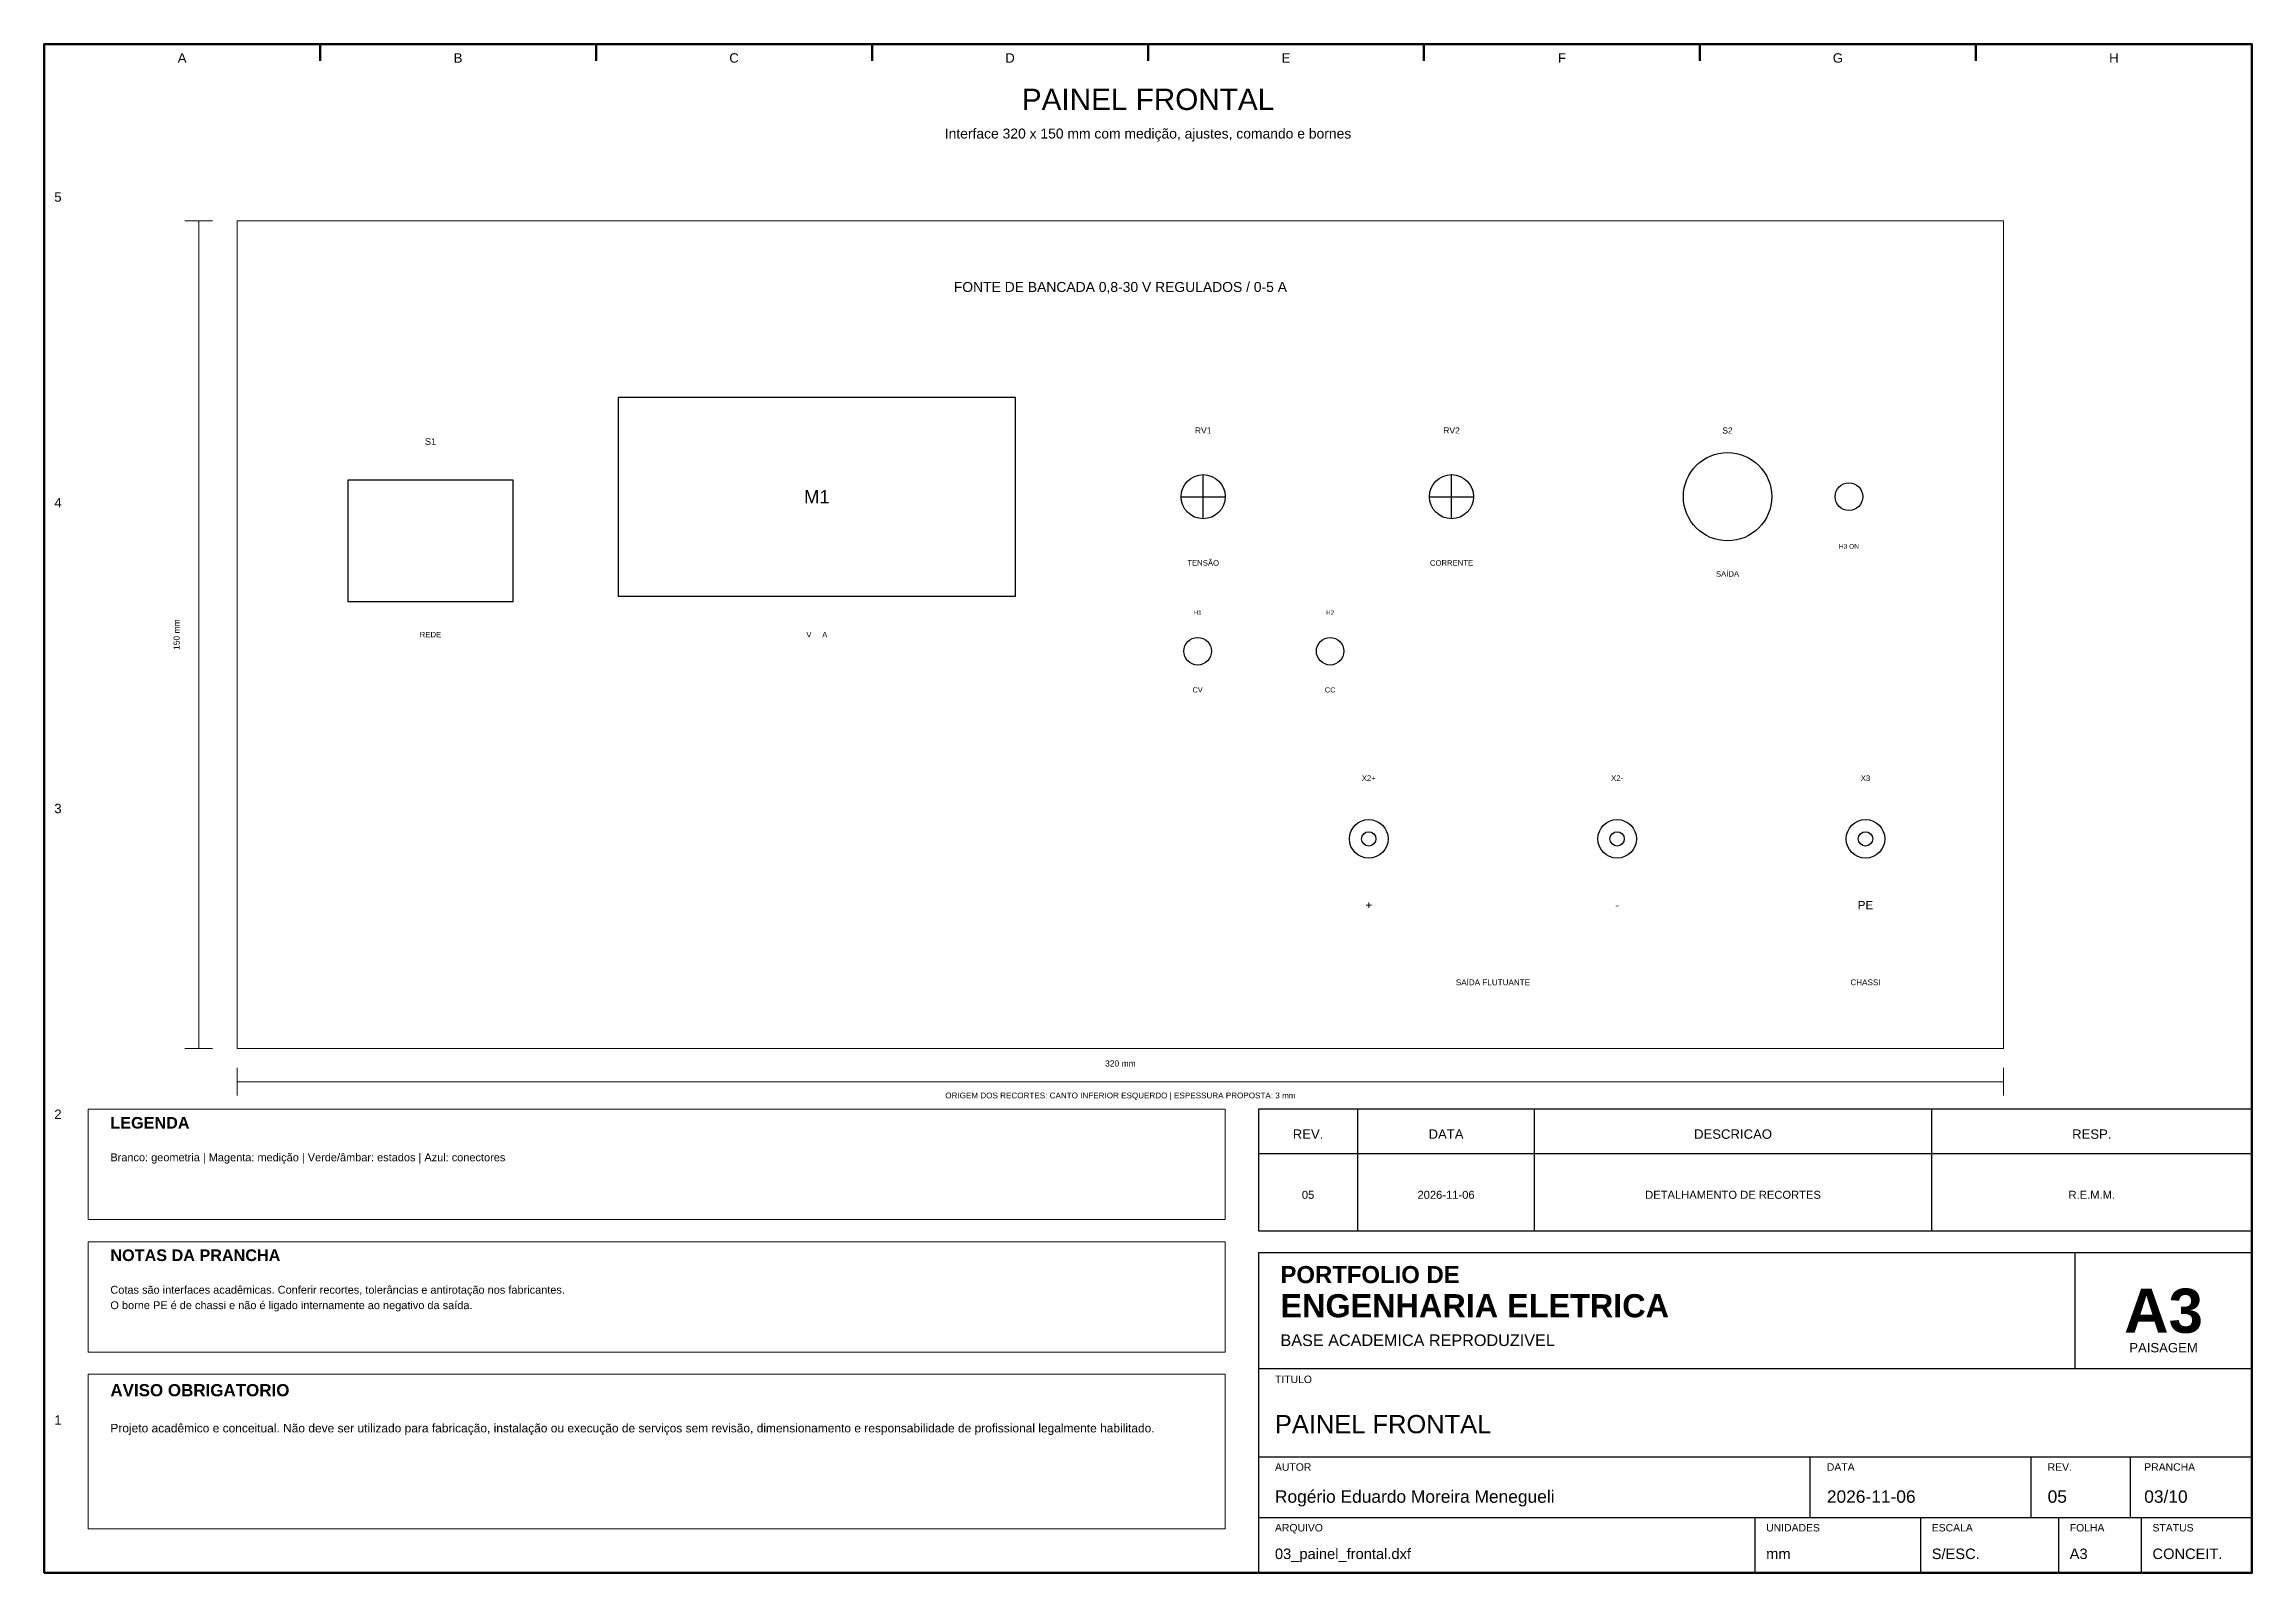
# Model space of a CAD drawing. Header units: millimetres. Extents: x 10 to 410, y 10 to 287.
import ezdxf
from ezdxf.enums import TextEntityAlignment as Align

# ---------------------------------------------------------------- set-up
doc = ezdxf.new("R2010")
doc.units = ezdxf.units.MM
for name, color, linetype, lineweight in [('00_MOLDURA', 7, 'CONTINUOUS', 50), ('01_CARIMBO', 7, 'CONTINUOUS', 25), ('02_TEXTO', 7, 'CONTINUOUS', 18), ('03_COTAS', 152, 'CONTINUOUS', 18), ('06_COMANDO', 94, 'CONTINUOUS', 25), ('07_INSTRUMENTACAO', 202, 'CONTINUOUS', 25), ('09_BORNES', 145, 'CONTINUOUS', 25), ('11_ARQUITETURA', 253, 'CONTINUOUS', 18), ('12_LEGENDA', 7, 'CONTINUOUS', 18), ('13_NOTAS', 7, 'CONTINUOUS', 18)]:
    doc.layers.add(name, color=color, linetype=linetype, lineweight=lineweight)
doc.styles.add('PORTFOLIO_TEXTO', font='arial.ttf')
doc.styles.add('PORTFOLIO_TITULO', font='arialbd.ttf', dxfattribs={"width": 0.92})

# ---------------------------------------------------------------- blocks, each defined once
blk = doc.blocks.new('CARIMBO_A3')
at = {"layer": '01_CARIMBO'}
for p, q in [((148, 37), (148, 58)), ((0, 37), (180, 37)), ((0, 21), (180, 21)), ((100, 10), (100, 21)), ((140, 10), (140, 21)), ((158, 10), (158, 21)), ((0, 10), (180, 10)), ((90, 0), (90, 10)), ((120, 0), (120, 10)), ((145, 0), (145, 10)), ((160, 0), (160, 10))]:
    blk.add_line(p, q, dxfattribs=at)
blk.add_lwpolyline([(0, 0), (180, 0), (180, 58), (0, 58)], close=True, dxfattribs=at)
at = {"layer": '01_CARIMBO', "style": 'PORTFOLIO_TEXTO'}
for s, p in [('TITULO', (3, 34.4)), ('AUTOR', (3, 18.5)), ('DATA', (103, 18.5)), ('REV.', (143, 18.5)), ('PRANCHA', (160.5, 18.5)), ('ARQUIVO', (3, 7.5)), ('UNIDADES', (92, 7.5)), ('ESCALA', (122, 7.5)), ('FOLHA', (147, 7.5)), ('STATUS', (162, 7.5))]:
    blk.add_text(s, height=1.35, dxfattribs=at).set_placement(p)
at = {"layer": '02_TEXTO'}
for s, height, style, p in [('PORTFOLIO DE', 3.1, 'PORTFOLIO_TITULO', (4, 52.5)), ('ENGENHARIA ELETRICA', 4.2, 'PORTFOLIO_TITULO', (4, 46.3)), ('BASE ACADEMICA REPRODUZIVEL', 2.1, 'PORTFOLIO_TEXTO', (4, 41.1))]:
    blk.add_text(s, height=height, dxfattribs=dict(at, style=style)).set_placement(p)
for s, height, style, p in [('A3', 8, 'PORTFOLIO_TITULO', (164, 47.5)), ('PAISAGEM', 1.7, 'PORTFOLIO_TEXTO', (164, 40.8))]:
    blk.add_text(s, height=height, dxfattribs=dict(at, style=style)).set_placement(p, align=Align.MIDDLE_CENTER)
at = {"layer": '02_TEXTO', "style": 'PORTFOLIO_TEXTO'}
for tag, p, height in [('TITULO', (3, 25.3), 3.3), ('AUTOR', (3, 12.7), 2.25), ('DATA', (103, 12.7), 2.25), ('REVISAO', (143, 12.7), 2.25), ('PRANCHA', (160.5, 12.7), 2.25), ('ARQUIVO', (3, 2.5), 1.9), ('UNIDADES', (92, 2.5), 1.9), ('ESCALA', (122, 2.5), 1.9), ('FOLHA', (147, 2.5), 1.9), ('STATUS', (162, 2.5), 1.9)]:
    blk.add_attdef(tag, p, '', height=height, dxfattribs=at)
blk = doc.blocks.new('P09_POT')
at = {"layer": '06_COMANDO'}
for p, q in [((0, -4), (0, 4)), ((-4, 0), (4, 0))]:
    blk.add_line(p, q, dxfattribs=at)
blk.add_circle((0, 0), 4, dxfattribs=at)
blk = doc.blocks.new('P09_LED')
at = {"layer": '07_INSTRUMENTACAO'}
blk.add_circle((0, 0), 2.5, dxfattribs=at)
blk = doc.blocks.new('P09_BORNE')
at = {"layer": '09_BORNES'}
for radius in [3.5, 1.3]:
    blk.add_circle((0, 0), radius, dxfattribs=at)

msp = doc.modelspace()

# ---------------------------------------------------------------- linework, layer by layer
at = {"layer": '00_MOLDURA'}
for p, q in [((60, 287), (60, 284)), ((110, 287), (110, 284)), ((160, 287), (160, 284)), ((210, 287), (210, 284)), ((260, 287), (260, 284)), ((310, 287), (310, 284)), ((360, 287), (360, 284))]:
    msp.add_line(p, q, dxfattribs=at)
msp.add_lwpolyline([(10, 10), (410, 10), (410, 287), (10, 287)], close=True, dxfattribs=at)
at = {"layer": '01_CARIMBO'}
for p, q in [((248, 72), (248, 94)), ((280, 72), (280, 94)), ((352, 72), (352, 94)), ((230, 86), (410, 86))]:
    msp.add_line(p, q, dxfattribs=at)
msp.add_lwpolyline([(230, 72), (410, 72), (410, 94), (230, 94)], close=True, dxfattribs=at)
at = {"layer": '03_COTAS'}
for p, q in [((35.5, 255), (40.5, 255)), ((38, 105), (38, 255)), ((35.5, 105), (40.5, 105)), ((45, 96.5), (45, 101.5)), ((365, 96.5), (365, 101.5)), ((45, 99), (365, 99))]:
    msp.add_line(p, q, dxfattribs=at)
at = {"layer": '06_COMANDO'}
msp.add_lwpolyline([(65, 186), (95, 186), (95, 208), (65, 208)], close=True, dxfattribs=at)
msp.add_circle((315, 205), 8, dxfattribs=at)
at = {"layer": '07_INSTRUMENTACAO'}
msp.add_lwpolyline([(114, 187), (186, 187), (186, 223), (114, 223)], close=True, dxfattribs=at)
at = {"layer": '11_ARQUITETURA'}
msp.add_lwpolyline([(45, 105), (365, 105), (365, 255), (45, 255)], close=True, dxfattribs=at)
at = {"layer": '12_LEGENDA'}
msp.add_lwpolyline([(18, 74), (224, 74), (224, 94), (18, 94)], close=True, dxfattribs=at)
at = {"layer": '13_NOTAS'}
for points in [[(18, 50), (224, 50), (224, 70), (18, 70)], [(18, 18), (224, 18), (224, 46), (18, 46)]]:
    msp.add_lwpolyline(points, close=True, dxfattribs=at)

# ---------------------------------------------------------------- block references
at = {"layer": '01_CARIMBO'}
msp.add_blockref('CARIMBO_A3', (230, 10), dxfattribs=at).add_auto_attribs({'TITULO': 'PAINEL FRONTAL', 'AUTOR': 'Rogério Eduardo Moreira Menegueli', 'DATA': '2026-11-06', 'REVISAO': '05', 'PRANCHA': '03/10', 'ARQUIVO': '03_painel_frontal.dxf', 'UNIDADES': 'mm', 'ESCALA': 'S/ESC.', 'FOLHA': 'A3', 'STATUS': 'CONCEIT.'})
at = {"layer": '06_COMANDO'}
for p in [(220, 205), (265, 205)]:
    msp.add_blockref('P09_POT', p, dxfattribs=at)
at = {"layer": '07_INSTRUMENTACAO'}
for p in [(337, 205), (219, 177), (243, 177)]:
    msp.add_blockref('P09_LED', p, dxfattribs=at)
at = {"layer": '09_BORNES'}
for p in [(250, 143), (295, 143), (340, 143)]:
    msp.add_blockref('P09_BORNE', p, dxfattribs=at)

# ---------------------------------------------------------------- texts
at = {"layer": '00_MOLDURA', "style": 'PORTFOLIO_TEXTO'}
for s, p in [('A', (35, 284.5)), ('B', (85, 284.5)), ('C', (135, 284.5)), ('D', (185, 284.5)), ('E', (235, 284.5)), ('F', (285, 284.5)), ('G', (335, 284.5)), ('H', (385, 284.5)), ('5', (12.5, 259.3)), ('4', (12.5, 203.9)), ('3', (12.5, 148.5)), ('2', (12.5, 93.1)), ('1', (12.5, 37.7))]:
    msp.add_text(s, height=1.7, dxfattribs=at).set_placement(p, align=Align.MIDDLE_CENTER)
at = {"layer": '01_CARIMBO', "style": 'PORTFOLIO_TEXTO'}
for s, p in [('REV.', (239, 89.5)), ('DATA', (264, 89.5)), ('DESCRICAO', (316, 89.5)), ('RESP.', (381, 89.5))]:
    msp.add_text(s, height=1.7, dxfattribs=at).set_placement(p, align=Align.MIDDLE_CENTER)
at = {"layer": '02_TEXTO', "style": 'PORTFOLIO_TEXTO'}
for s, height, p in [('PAINEL FRONTAL', 3.85, (210, 277)), ('Interface 320 x 150 mm com medição, ajustes, comando e bornes', 1.8, (210, 270.8)), ('FONTE DE BANCADA 0,8-30 V REGULADOS / 0-5 A', 1.8, (205, 243)), ('TENSÃO', 1, (220, 193)), ('CORRENTE', 1, (265, 193)), ('SAÍDA', 1, (315, 191)), ('REDE', 1, (80, 180)), ('05', 1.45, (239, 78.5)), ('2026-11-06', 1.45, (264, 78.5)), ('DETALHAMENTO DE RECORTES', 1.45, (316, 78.5)), ('R.E.M.M.', 1.45, (381, 78.5))]:
    msp.add_text(s, height=height, dxfattribs=at).set_placement(p, align=Align.MIDDLE_CENTER)
at = {"layer": '03_COTAS', "style": 'PORTFOLIO_TEXTO'}
msp.add_text('150 mm', height=1.1, rotation=90, dxfattribs=at).set_placement((34, 180), align=Align.MIDDLE_CENTER)
for s, height, p in [('320 mm', 1.1, (205, 102.3)), ('ORIGEM DOS RECORTES: CANTO INFERIOR ESQUERDO | ESPESSURA PROPOSTA: 3 mm', 1.05, (205, 96.5))]:
    msp.add_text(s, height=height, dxfattribs=at).set_placement(p, align=Align.MIDDLE_CENTER)
at = {"layer": '06_COMANDO', "style": 'PORTFOLIO_TEXTO'}
for s, height, p in [('RV1', 1.1, (220, 217)), ('RV2', 1.1, (265, 217)), ('S2', 1.1, (315, 217)), ('S1', 1.2, (80, 215)), ('CHASSI', 1.05, (340, 117))]:
    msp.add_text(s, height=height, dxfattribs=at).set_placement(p, align=Align.MIDDLE_CENTER)
at = {"layer": '07_INSTRUMENTACAO', "style": 'PORTFOLIO_TEXTO'}
for s, height, p in [('M1', 2.4, (150, 205)), ('H3 ON', 0.85, (337, 196)), ('H1', 0.8, (219, 184)), ('H2', 0.8, (243, 184)), ('V     A', 1, (150, 180)), ('CV', 0.95, (219, 170)), ('CC', 0.95, (243, 170))]:
    msp.add_text(s, height=height, dxfattribs=at).set_placement(p, align=Align.MIDDLE_CENTER)
at = {"layer": '09_BORNES', "style": 'PORTFOLIO_TEXTO'}
for s, height, p in [('X2+', 1, (250, 154)), ('X2-', 1, (295, 154)), ('X3', 1, (340, 154)), ('+', 1.5, (250, 131)), ('-', 1.5, (295, 131)), ('PE', 1.5, (340, 131)), ('SAÍDA FLUTUANTE', 1.05, (272.5, 117))]:
    msp.add_text(s, height=height, dxfattribs=at).set_placement(p, align=Align.MIDDLE_CENTER)
at = {"layer": '12_LEGENDA', "style": 'PORTFOLIO_TITULO'}
msp.add_text('LEGENDA', height=2.1, dxfattribs=at).set_placement((22, 90.5))
at = {"layer": '12_LEGENDA', "insert": (22, 86), "char_height": 1.42, "width": 198, "attachment_point": 1, "line_spacing_factor": 1.18, "style": 'PORTFOLIO_TEXTO'}
msp.add_mtext('Branco: geometria | Magenta: medição | Verde/âmbar: estados | Azul: conectores', dxfattribs=at)
at = {"layer": '13_NOTAS', "style": 'PORTFOLIO_TITULO'}
for s, height, p in [('NOTAS DA PRANCHA', 2.1, (22, 66.5)), ('AVISO OBRIGATORIO', 2.2, (22, 42))]:
    msp.add_text(s, height=height, dxfattribs=at).set_placement(p)
at = {"layer": '13_NOTAS', "width": 198, "attachment_point": 1, "line_spacing_factor": 1.18, "style": 'PORTFOLIO_TEXTO'}
for s, insert, char_height in [('Cotas são interfaces acadêmicas. Conferir recortes, tolerâncias e antirotação nos fabricantes.\\PO borne PE é de chassi e não é ligado internamente ao negativo da saída.', (22, 62), 1.42), ('Projeto acadêmico e conceitual. Não deve ser utilizado para fabricação, instalação ou execução de serviços sem revisão, dimensionamento e responsabilidade de profissional legalmente habilitado.', (22, 37), 1.55)]:
    msp.add_mtext(s, dxfattribs=dict(at, insert=insert, char_height=char_height))

doc.saveas('drawing.dxf')
